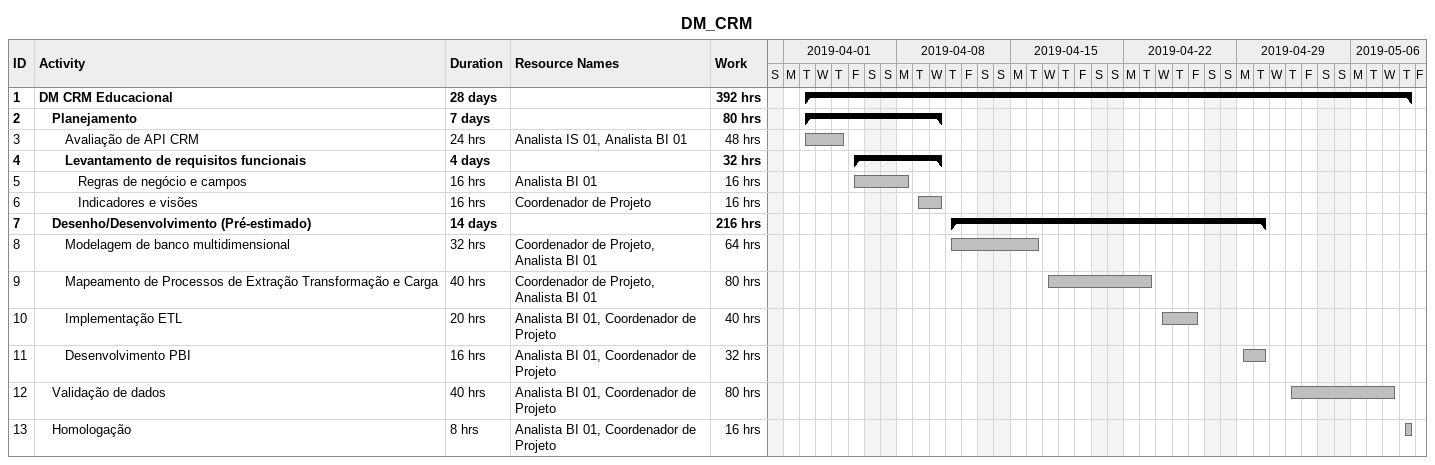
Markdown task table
DM_CRM

| ID | Level | Task | Duration | Start | Finish | Resources | Work (h) |
|---|---|---|---|---|---|---|---|
| 1 | 1 | **DM CRM Educacional** | 28d | 2019-04-02 | 2019-05-09 |  | 392 |
| 2 | 2 | **Planejamento** | 7d | 2019-04-02 | 2019-04-10 |  | 80 |
| 3 | 3 | Avaliação de API CRM | 24h | 2019-04-02 | 2019-04-04 | Analista IS 01, Analista BI 01 | 48 |
| 4 | 3 | **Levantamento de requisitos funcionais** | 4d | 2019-04-05 | 2019-04-10 |  | 32 |
| 5 | 4 | Regras de negócio e campos | 16h | 2019-04-05 | 2019-04-08 | Analista BI 01 | 16 |
| 6 | 4 | Indicadores e visões | 16h | 2019-04-09 | 2019-04-10 | Coordenador de Projeto | 16 |
| 7 | 2 | **Desenho/Desenvolvimento (Pré-estimado)** | 14d | 2019-04-11 | 2019-04-30 |  | 216 |
| 8 | 3 | Modelagem de banco multidimensional | 32h | 2019-04-11 | 2019-04-16 | Coordenador de Projeto, Analista BI 01 | 64 |
| 9 | 3 | Mapeamento de Processos de Extração Transformação e Carga | 40h | 2019-04-17 | 2019-04-23 | Coordenador de Projeto, Analista BI 01 | 80 |
| 10 | 3 | Implementação ETL | 20h | 2019-04-24 | 2019-04-26 | Analista BI 01, Coordenador de Projeto | 40 |
| 11 | 3 | Desenvolvimento PBI | 16h | 2019-04-29 | 2019-04-30 | Analista BI 01, Coordenador de Projeto | 32 |
| 12 | 2 | Validação de dados | 40h | 2019-05-02 | 2019-05-08 | Analista BI 01, Coordenador de Projeto | 80 |
| 13 | 2 | Homologação | 8h | 2019-05-09 | 2019-05-09 | Analista BI 01, Coordenador de Projeto | 16 |
